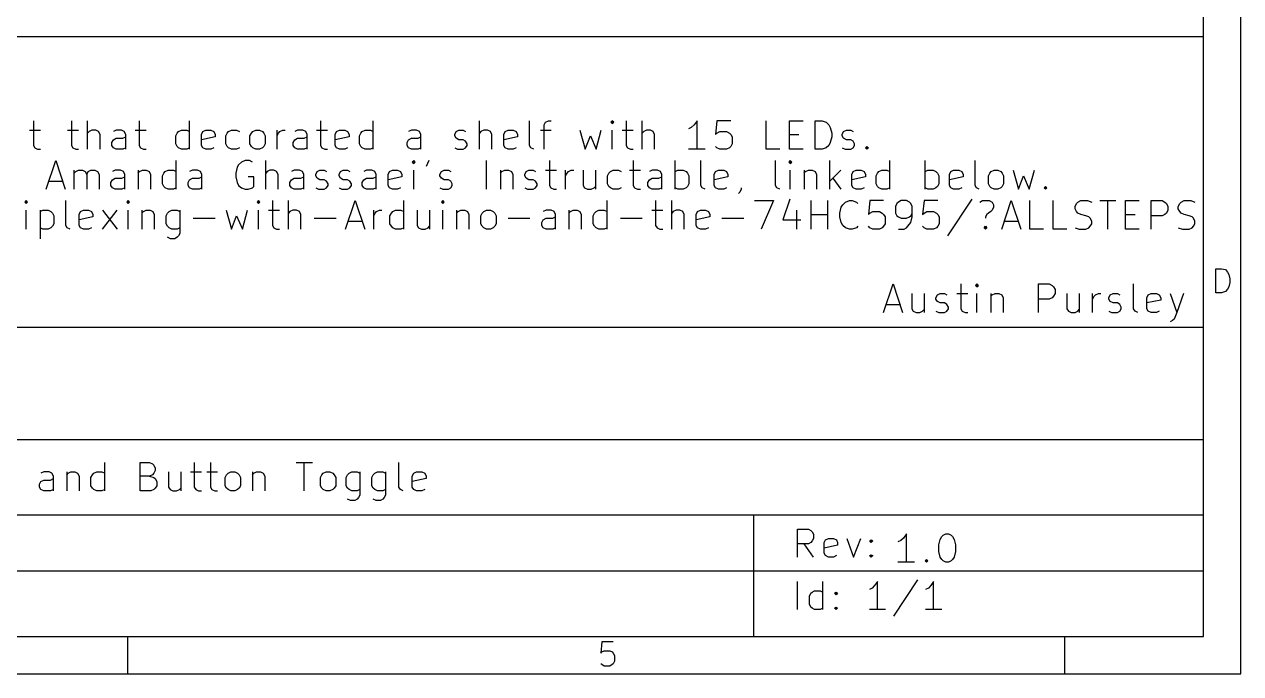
# Model space of a CAD drawing. Extents: x 10 to 269, y -206 to -10.
# Drawn here: x 204.5 to 269.4, y -205.9 to -171.2 of the extents above; entities that cross this region are included whole.
import ezdxf

# ---------------------------------------------------------------- set-up
doc = ezdxf.new("R2010")
doc.units = 0
doc.header["$MEASUREMENT"] = 0

msp = doc.modelspace()

# ---------------------------------------------------------------- linework, layer by layer
at = {"layer": 'Blue 3'}
for p, q in [((204.978, -176.378), (204.978, -177.698)), ((207.01, -176.378), (207.01, -177.698)), ((207.874, -177.902), (207.874, -176.378)), ((210.617, -176.378), (210.617, -177.698)), ((213.309, -177.902), (213.309, -176.378)), ((220.294, -176.378), (220.294, -177.698)), ((223.114, -177.902), (223.114, -176.378)), ((228.778, -177.902), (228.778, -176.378)), ((231.445, -177.698), (231.445, -176.378)), ((232.232, -176.606), (232.308, -176.454)), ((232.308, -176.454), (232.461, -176.378)), ((232.461, -176.378), (232.613, -176.378)), ((235.864, -176.378), (235.788, -176.454)), ((235.788, -176.454), (235.864, -176.53)), ((235.941, -176.454), (235.864, -176.378)), ((235.864, -176.378), (235.864, -176.53)), ((235.864, -176.53), (235.941, -176.454)), ((236.601, -176.378), (236.601, -177.698)), ((237.465, -177.902), (237.465, -176.378)), ((240.386, -176.378), (240.233, -176.606)), ((240.386, -177.902), (240.386, -176.378)), ((241.452, -176.378), (241.376, -177.114)), ((242.189, -176.378), (241.452, -176.378)), ((244.069, -177.902), (244.069, -176.378)), ((245.313, -177.902), (245.313, -176.378)), ((245.313, -176.378), (246.05, -176.378)), ((246.685, -177.902), (246.685, -176.378)), ((246.685, -176.378), (247.066, -176.378)), ((247.066, -176.378), (247.269, -176.454)), ((247.269, -176.454), (247.421, -176.606)), ((204.775, -176.886), (205.359, -176.886)), ((206.807, -176.886), (207.391, -176.886)), ((207.95, -176.962), (207.874, -177.038)), ((208.102, -176.886), (207.95, -176.962)), ((208.305, -176.886), (208.102, -176.886)), ((208.458, -176.962), (208.305, -176.886)), ((208.534, -177.114), (208.458, -176.962)), ((208.534, -177.902), (208.534, -177.114)), ((209.398, -176.886), (209.245, -176.962)), ((209.677, -176.886), (209.398, -176.886)), ((209.829, -176.962), (209.677, -176.886)), ((209.906, -177.114), (209.829, -176.962)), ((209.906, -177.902), (209.906, -177.114)), ((210.414, -176.886), (210.998, -176.886)), ((212.573, -177.19), (212.649, -177.038)), ((212.649, -177.038), (212.725, -176.962)), ((212.725, -176.962), (212.877, -176.886)), ((212.877, -176.886), (213.157, -176.886)), ((213.157, -176.886), (213.309, -176.962)), ((213.944, -177.114), (214.02, -176.962)), ((213.944, -177.698), (213.944, -177.114)), ((214.02, -176.962), (214.173, -176.886)), ((214.173, -176.886), (214.452, -176.886)), ((214.452, -176.886), (214.605, -176.962)), ((214.605, -176.962), (214.681, -177.114)), ((214.681, -177.114), (214.681, -177.241)), ((215.24, -177.19), (215.316, -177.038)), ((215.316, -177.038), (215.392, -176.962)), ((215.392, -176.962), (215.544, -176.886)), ((215.544, -176.886), (215.824, -176.886)), ((215.824, -176.886), (215.976, -176.962)), ((216.535, -177.19), (216.611, -177.038)), ((216.611, -177.038), (216.687, -176.962)), ((216.687, -176.962), (216.84, -176.886)), ((216.84, -176.886), (217.043, -176.886)), ((217.043, -176.886), (217.195, -176.962)), ((217.195, -176.962), (217.272, -177.038)), ((217.272, -177.038), (217.348, -177.19)), ((217.983, -177.902), (217.983, -176.886)), ((217.983, -177.19), (218.059, -177.038)), ((218.059, -177.038), (218.135, -176.962)), ((218.135, -176.962), (218.288, -176.886)), ((218.288, -176.886), (218.415, -176.886)), ((219.075, -176.886), (218.923, -176.962)), ((219.354, -176.886), (219.075, -176.886)), ((219.507, -176.962), (219.354, -176.886)), ((219.583, -177.114), (219.507, -176.962)), ((219.583, -177.902), (219.583, -177.114)), ((220.091, -176.886), (220.675, -176.886)), ((221.082, -177.114), (221.158, -176.962)), ((221.082, -177.698), (221.082, -177.114)), ((221.158, -176.962), (221.31, -176.886)), ((221.31, -176.886), (221.59, -176.886)), ((221.59, -176.886), (221.742, -176.962)), ((221.742, -176.962), (221.818, -177.114)), ((221.818, -177.114), (221.818, -177.241)), ((222.377, -177.19), (222.453, -177.038)), ((222.453, -177.038), (222.529, -176.962)), ((222.529, -176.962), (222.682, -176.886)), ((222.682, -176.886), (222.961, -176.886)), ((222.961, -176.886), (223.114, -176.962)), ((225.146, -176.886), (224.993, -176.962)), ((225.425, -176.886), (225.146, -176.886)), ((225.577, -176.962), (225.425, -176.886)), ((225.654, -177.114), (225.577, -176.962)), ((225.654, -177.902), (225.654, -177.114)), ((227.457, -177.114), (227.533, -176.962)), ((227.457, -177.19), (227.457, -177.114)), ((227.533, -176.962), (227.686, -176.886)), ((227.686, -176.886), (227.914, -176.886)), ((227.914, -176.886), (228.041, -176.962)), ((228.854, -176.962), (228.778, -177.038)), ((229.006, -176.886), (228.854, -176.962)), ((229.21, -176.886), (229.006, -176.886)), ((229.362, -176.962), (229.21, -176.886)), ((229.438, -177.114), (229.362, -176.962)), ((229.438, -177.902), (229.438, -177.114)), ((230.073, -177.114), (230.149, -176.962)), ((230.073, -177.698), (230.073, -177.114)), ((230.149, -176.962), (230.302, -176.886)), ((230.302, -176.886), (230.581, -176.886)), ((230.581, -176.886), (230.734, -176.962)), ((230.734, -176.962), (230.81, -177.114)), ((230.81, -177.114), (230.81, -177.241)), ((232.029, -176.886), (232.613, -176.886)), ((232.232, -177.902), (232.232, -176.606)), ((234.137, -176.886), (234.417, -177.902)), ((235.001, -177.902), (235.28, -176.886)), ((235.864, -177.902), (235.864, -176.886)), ((236.398, -176.886), (236.982, -176.886)), ((237.541, -176.962), (237.465, -177.038)), ((237.693, -176.886), (237.541, -176.962)), ((237.896, -176.886), (237.693, -176.886)), ((238.049, -176.962), (237.896, -176.886)), ((238.125, -177.114), (238.049, -176.962)), ((238.125, -177.902), (238.125, -177.114)), ((240.081, -176.733), (239.928, -176.809)), ((240.233, -176.606), (240.081, -176.733)), ((241.376, -177.114), (241.452, -177.038)), ((241.452, -177.038), (241.605, -176.962)), ((241.605, -176.962), (241.96, -176.962)), ((241.96, -176.962), (242.113, -177.038)), ((242.113, -177.038), (242.189, -177.114)), ((242.189, -177.114), (242.265, -177.241)), ((245.313, -177.114), (245.821, -177.114)), ((247.421, -176.606), (247.498, -176.733)), ((247.498, -176.733), (247.574, -177.038)), ((247.574, -177.038), (247.574, -177.241)), ((248.133, -177.114), (248.209, -176.962)), ((248.133, -177.19), (248.133, -177.114)), ((248.209, -176.962), (248.361, -176.886)), ((248.361, -176.886), (248.59, -176.886)), ((248.59, -176.886), (248.717, -176.962)), ((204.978, -177.698), (205.054, -177.825)), ((207.01, -177.698), (207.086, -177.825)), ((209.169, -177.546), (209.245, -177.394)), ((209.169, -177.698), (209.169, -177.546)), ((209.245, -177.825), (209.169, -177.698)), ((209.245, -177.394), (209.398, -177.317)), ((209.398, -177.317), (209.753, -177.317)), ((209.753, -177.317), (209.906, -177.241)), ((210.617, -177.698), (210.693, -177.825)), ((212.573, -177.622), (212.573, -177.19)), ((212.649, -177.749), (212.573, -177.622)), ((212.725, -177.825), (212.649, -177.749)), ((214.681, -177.241), (213.944, -177.394)), ((214.02, -177.825), (213.944, -177.698)), ((215.24, -177.622), (215.24, -177.19)), ((215.316, -177.749), (215.24, -177.622)), ((215.392, -177.825), (215.316, -177.749)), ((216.535, -177.622), (216.535, -177.19)), ((216.611, -177.749), (216.535, -177.622)), ((216.687, -177.825), (216.611, -177.749)), ((217.272, -177.749), (217.195, -177.825)), ((217.348, -177.622), (217.272, -177.749)), ((217.348, -177.19), (217.348, -177.622)), ((218.846, -177.546), (218.923, -177.394)), ((218.846, -177.698), (218.846, -177.546)), ((218.923, -177.825), (218.846, -177.698)), ((218.923, -177.394), (219.075, -177.317)), ((219.075, -177.317), (219.431, -177.317)), ((219.431, -177.317), (219.583, -177.241)), ((220.294, -177.698), (220.37, -177.825)), ((221.818, -177.241), (221.082, -177.394)), ((221.158, -177.825), (221.082, -177.698)), ((222.377, -177.622), (222.377, -177.19)), ((222.453, -177.749), (222.377, -177.622)), ((222.529, -177.825), (222.453, -177.749)), ((224.917, -177.546), (224.993, -177.394)), ((224.917, -177.698), (224.917, -177.546)), ((224.993, -177.825), (224.917, -177.698)), ((224.993, -177.394), (225.146, -177.317)), ((225.146, -177.317), (225.501, -177.317)), ((225.501, -177.317), (225.654, -177.241)), ((227.533, -177.317), (227.457, -177.19)), ((227.686, -177.394), (227.533, -177.317)), ((227.914, -177.394), (227.686, -177.394)), ((228.041, -177.47), (227.914, -177.394)), ((228.117, -177.622), (228.041, -177.47)), ((228.041, -177.825), (228.117, -177.698)), ((228.117, -177.698), (228.117, -177.622)), ((230.81, -177.241), (230.073, -177.394)), ((230.149, -177.825), (230.073, -177.698)), ((231.521, -177.825), (231.445, -177.698)), ((234.417, -177.902), (234.696, -177.19)), ((234.696, -177.19), (235.001, -177.902)), ((236.601, -177.698), (236.677, -177.825)), ((241.452, -177.825), (241.376, -177.749)), ((242.189, -177.749), (242.113, -177.825)), ((242.265, -177.622), (242.189, -177.749)), ((242.265, -177.241), (242.265, -177.622)), ((247.421, -177.698), (247.269, -177.825)), ((247.498, -177.546), (247.421, -177.698)), ((247.574, -177.241), (247.498, -177.546)), ((248.209, -177.317), (248.133, -177.19)), ((248.361, -177.394), (248.209, -177.317)), ((248.59, -177.394), (248.361, -177.394)), ((248.717, -177.47), (248.59, -177.394)), ((248.793, -177.622), (248.717, -177.47)), ((248.717, -177.825), (248.793, -177.698)), ((248.793, -177.698), (248.793, -177.622)), ((249.377, -177.825), (249.453, -177.749)), ((249.453, -177.749), (249.53, -177.825)), ((249.453, -177.749), (249.453, -177.902)), ((205.054, -177.825), (205.207, -177.902)), ((205.207, -177.902), (205.359, -177.902)), ((207.086, -177.825), (207.239, -177.902)), ((207.239, -177.902), (207.391, -177.902)), ((209.398, -177.902), (209.245, -177.825)), ((209.753, -177.902), (209.398, -177.902)), ((209.906, -177.825), (209.753, -177.902)), ((210.693, -177.825), (210.845, -177.902)), ((210.845, -177.902), (210.998, -177.902)), ((212.877, -177.902), (212.725, -177.825)), ((213.157, -177.902), (212.877, -177.902)), ((213.309, -177.825), (213.157, -177.902)), ((214.173, -177.902), (214.02, -177.825)), ((214.452, -177.902), (214.173, -177.902)), ((214.605, -177.825), (214.452, -177.902)), ((215.544, -177.902), (215.392, -177.825)), ((215.824, -177.902), (215.544, -177.902)), ((215.976, -177.825), (215.824, -177.902)), ((216.84, -177.902), (216.687, -177.825)), ((217.043, -177.902), (216.84, -177.902)), ((217.195, -177.825), (217.043, -177.902)), ((219.075, -177.902), (218.923, -177.825)), ((219.431, -177.902), (219.075, -177.902)), ((219.583, -177.825), (219.431, -177.902)), ((220.37, -177.825), (220.523, -177.902)), ((220.523, -177.902), (220.675, -177.902)), ((221.31, -177.902), (221.158, -177.825)), ((221.59, -177.902), (221.31, -177.902)), ((221.742, -177.825), (221.59, -177.902)), ((222.682, -177.902), (222.529, -177.825)), ((222.961, -177.902), (222.682, -177.902)), ((223.114, -177.825), (222.961, -177.902)), ((225.146, -177.902), (224.993, -177.825)), ((225.501, -177.902), (225.146, -177.902)), ((225.654, -177.825), (225.501, -177.902)), ((227.457, -177.825), (227.609, -177.902)), ((227.609, -177.902), (227.914, -177.902)), ((227.914, -177.902), (228.041, -177.825)), ((230.302, -177.902), (230.149, -177.825)), ((230.581, -177.902), (230.302, -177.902)), ((230.734, -177.825), (230.581, -177.902)), ((231.673, -177.902), (231.521, -177.825)), ((236.677, -177.825), (236.83, -177.902)), ((236.83, -177.902), (236.982, -177.902)), ((240.817, -177.902), (239.928, -177.902)), ((241.605, -177.902), (241.452, -177.825)), ((241.96, -177.902), (241.605, -177.902)), ((242.113, -177.825), (241.96, -177.902)), ((244.805, -177.902), (244.069, -177.902)), ((246.05, -177.902), (245.313, -177.902)), ((247.066, -177.902), (246.685, -177.902)), ((247.269, -177.825), (247.066, -177.902)), ((248.133, -177.825), (248.285, -177.902)), ((248.285, -177.902), (248.59, -177.902)), ((248.59, -177.902), (248.717, -177.825)), ((249.453, -177.902), (249.377, -177.825)), ((249.53, -177.825), (249.453, -177.902)), ((205.664, -180.035), (206.172, -178.511)), ((206.172, -178.511), (206.68, -180.035)), ((207.162, -180.035), (207.162, -179.019)), ((207.162, -179.172), (207.239, -179.095)), ((207.239, -179.095), (207.391, -179.019)), ((207.391, -179.019), (207.594, -179.019)), ((207.594, -179.019), (207.747, -179.095)), ((207.747, -179.095), (207.823, -179.248)), ((207.823, -179.248), (207.899, -179.095)), ((207.899, -179.095), (208.051, -179.019)), ((208.051, -179.019), (208.255, -179.019)), ((208.255, -179.019), (208.407, -179.095)), ((208.407, -179.095), (208.483, -179.248)), ((209.347, -179.019), (209.194, -179.095)), ((209.626, -179.019), (209.347, -179.019)), ((209.779, -179.095), (209.626, -179.019)), ((209.855, -179.248), (209.779, -179.095)), ((210.566, -179.019), (210.566, -180.035)), ((210.566, -179.172), (210.642, -179.095)), ((210.642, -179.095), (210.795, -179.019)), ((210.795, -179.019), (210.998, -179.019)), ((210.998, -179.019), (211.15, -179.095)), ((211.15, -179.095), (211.226, -179.248)), ((211.938, -179.172), (212.014, -179.095)), ((212.014, -179.095), (212.166, -179.019)), ((212.166, -179.019), (212.446, -179.019)), ((212.446, -179.019), (212.598, -179.095)), ((212.598, -180.035), (212.598, -178.511)), ((213.462, -179.019), (213.309, -179.095)), ((213.741, -179.019), (213.462, -179.019)), ((213.893, -179.095), (213.741, -179.019)), ((213.97, -179.248), (213.893, -179.095)), ((215.849, -178.867), (215.773, -179.172)), ((215.925, -178.74), (215.849, -178.867)), ((216.078, -178.587), (215.925, -178.74)), ((216.281, -178.511), (216.078, -178.587)), ((216.51, -178.511), (216.281, -178.511)), ((216.662, -178.587), (216.51, -178.511)), ((217.373, -180.035), (217.373, -178.511)), ((217.449, -179.095), (217.373, -179.172)), ((217.602, -179.019), (217.449, -179.095)), ((217.805, -179.019), (217.602, -179.019)), ((217.957, -179.095), (217.805, -179.019)), ((218.034, -179.248), (217.957, -179.095)), ((218.897, -179.019), (218.745, -179.095)), ((219.177, -179.019), (218.897, -179.019)), ((219.329, -179.095), (219.177, -179.019)), ((219.405, -179.248), (219.329, -179.095)), ((220.04, -179.248), (220.116, -179.095)), ((220.116, -179.095), (220.269, -179.019)), ((220.269, -179.019), (220.497, -179.019)), ((220.497, -179.019), (220.624, -179.095)), ((221.285, -179.248), (221.361, -179.095)), ((221.361, -179.095), (221.513, -179.019)), ((221.513, -179.019), (221.742, -179.019)), ((221.742, -179.019), (221.869, -179.095)), ((222.758, -179.019), (222.606, -179.095)), ((223.037, -179.019), (222.758, -179.019)), ((223.19, -179.095), (223.037, -179.019)), ((223.266, -179.248), (223.19, -179.095)), ((223.901, -179.248), (223.977, -179.095)), ((223.977, -179.095), (224.13, -179.019)), ((224.13, -179.019), (224.409, -179.019)), ((224.409, -179.019), (224.561, -179.095)), ((224.561, -179.095), (224.638, -179.248)), ((225.273, -178.511), (225.196, -178.587)), ((225.196, -178.587), (225.273, -178.664)), ((225.349, -178.587), (225.273, -178.511)), ((225.273, -178.511), (225.273, -178.664)), ((225.273, -178.664), (225.349, -178.587)), ((225.273, -180.035), (225.273, -179.019)), ((226.085, -178.511), (225.933, -178.816)), ((226.67, -179.248), (226.746, -179.095)), ((226.746, -179.095), (226.898, -179.019)), ((226.898, -179.019), (227.127, -179.019)), ((227.127, -179.019), (227.254, -179.095)), ((229.159, -180.035), (229.159, -178.511)), ((229.895, -179.019), (229.895, -180.035)), ((229.895, -179.172), (229.972, -179.095)), ((229.972, -179.095), (230.124, -179.019)), ((230.124, -179.019), (230.327, -179.019)), ((230.327, -179.019), (230.48, -179.095)), ((230.48, -179.095), (230.556, -179.248)), ((231.191, -179.248), (231.267, -179.095)), ((231.267, -179.095), (231.419, -179.019)), ((231.419, -179.019), (231.648, -179.019)), ((231.648, -179.019), (231.775, -179.095)), ((232.308, -179.019), (232.893, -179.019)), ((232.512, -178.511), (232.512, -179.832)), ((233.375, -180.035), (233.375, -179.019)), ((233.451, -179.172), (233.528, -179.095)), ((233.528, -179.095), (233.68, -179.019)), ((233.68, -179.019), (233.807, -179.019)), ((234.315, -179.019), (234.315, -179.832)), ((234.975, -179.019), (234.975, -180.035)), ((235.687, -179.172), (235.763, -179.095)), ((235.763, -179.095), (235.915, -179.019)), ((235.915, -179.019), (236.195, -179.019)), ((236.195, -179.019), (236.347, -179.095)), ((236.779, -179.019), (237.363, -179.019)), ((236.982, -178.511), (236.982, -179.832)), ((237.998, -179.019), (237.846, -179.095)), ((238.277, -179.019), (237.998, -179.019)), ((238.43, -179.095), (238.277, -179.019)), ((238.506, -179.248), (238.43, -179.095)), ((239.217, -180.035), (239.217, -178.511)), ((239.217, -179.095), (239.37, -179.019)), ((239.37, -179.019), (239.649, -179.019)), ((239.649, -179.019), (239.801, -179.095)), ((239.801, -179.095), (239.878, -179.172)), ((240.589, -179.832), (240.589, -178.511)), ((241.3, -179.248), (241.376, -179.095)), ((241.376, -179.095), (241.529, -179.019)), ((241.529, -179.019), (241.808, -179.019)), ((241.808, -179.019), (241.96, -179.095)), ((241.96, -179.095), (242.037, -179.248)), ((244.577, -179.832), (244.577, -178.511)), ((245.364, -178.511), (245.288, -178.587)), ((245.288, -178.587), (245.364, -178.664)), ((245.44, -178.587), (245.364, -178.511)), ((245.364, -178.511), (245.364, -178.664)), ((245.364, -178.664), (245.44, -178.587)), ((245.364, -180.035), (245.364, -179.019)), ((246.101, -179.019), (246.101, -180.035)), ((246.101, -179.172), (246.177, -179.095)), ((246.177, -179.095), (246.329, -179.019)), ((246.329, -179.019), (246.532, -179.019)), ((246.532, -179.019), (246.685, -179.095)), ((246.685, -179.095), (246.761, -179.248)), ((247.472, -180.035), (247.472, -178.511)), ((248.056, -179.019), (247.472, -179.603)), ((248.641, -179.248), (248.717, -179.095)), ((248.717, -179.095), (248.869, -179.019)), ((248.869, -179.019), (249.149, -179.019)), ((249.149, -179.019), (249.301, -179.095)), ((249.301, -179.095), (249.377, -179.248)), ((250.012, -179.172), (250.088, -179.095)), ((250.088, -179.095), (250.241, -179.019)), ((250.241, -179.019), (250.52, -179.019)), ((250.52, -179.019), (250.673, -179.095)), ((250.673, -180.035), (250.673, -178.511)), ((252.552, -180.035), (252.552, -178.511)), ((252.552, -179.095), (252.705, -179.019)), ((252.705, -179.019), (252.984, -179.019)), ((252.984, -179.019), (253.136, -179.095)), ((253.136, -179.095), (253.213, -179.172)), ((253.848, -179.248), (253.924, -179.095)), ((253.924, -179.095), (254.076, -179.019)), ((254.076, -179.019), (254.356, -179.019)), ((254.356, -179.019), (254.508, -179.095)), ((254.508, -179.095), (254.584, -179.248)), ((255.219, -179.832), (255.219, -178.511)), ((256.007, -179.172), (256.083, -179.095)), ((256.083, -179.095), (256.235, -179.019)), ((256.235, -179.019), (256.438, -179.019)), ((256.438, -179.019), (256.591, -179.095)), ((256.591, -179.095), (256.667, -179.172)), ((257.251, -179.019), (257.531, -180.035)), ((258.115, -180.035), (258.394, -179.019)), ((205.791, -179.603), (206.527, -179.603)), ((207.823, -179.248), (207.823, -180.035)), ((208.483, -179.248), (208.483, -180.035)), ((209.118, -179.68), (209.194, -179.527)), ((209.118, -179.832), (209.118, -179.68)), ((209.194, -179.527), (209.347, -179.451)), ((209.347, -179.451), (209.702, -179.451)), ((209.702, -179.451), (209.855, -179.375)), ((209.855, -180.035), (209.855, -179.248)), ((211.226, -179.248), (211.226, -180.035)), ((211.861, -179.324), (211.938, -179.172)), ((211.861, -179.756), (211.861, -179.324)), ((211.938, -179.883), (211.861, -179.756)), ((213.233, -179.68), (213.309, -179.527)), ((213.233, -179.832), (213.233, -179.68)), ((213.309, -179.527), (213.462, -179.451)), ((213.462, -179.451), (213.817, -179.451)), ((213.817, -179.451), (213.97, -179.375)), ((213.97, -180.035), (213.97, -179.248)), ((215.773, -179.172), (215.773, -179.375)), ((215.773, -179.375), (215.849, -179.68)), ((215.849, -179.68), (215.925, -179.832)), ((216.738, -179.375), (216.433, -179.375)), ((216.738, -179.883), (216.738, -179.375)), ((218.034, -180.035), (218.034, -179.248)), ((218.669, -179.68), (218.745, -179.527)), ((218.669, -179.832), (218.669, -179.68)), ((218.745, -179.527), (218.897, -179.451)), ((218.897, -179.451), (219.253, -179.451)), ((219.253, -179.451), (219.405, -179.375)), ((219.405, -180.035), (219.405, -179.248)), ((220.04, -179.324), (220.04, -179.248)), ((220.116, -179.451), (220.04, -179.324)), ((220.269, -179.527), (220.116, -179.451)), ((220.497, -179.527), (220.269, -179.527)), ((220.624, -179.603), (220.497, -179.527)), ((220.701, -179.756), (220.624, -179.603)), ((220.701, -179.832), (220.701, -179.756)), ((221.285, -179.324), (221.285, -179.248)), ((221.361, -179.451), (221.285, -179.324)), ((221.513, -179.527), (221.361, -179.451)), ((221.742, -179.527), (221.513, -179.527)), ((221.869, -179.603), (221.742, -179.527)), ((221.945, -179.756), (221.869, -179.603)), ((221.945, -179.832), (221.945, -179.756)), ((222.529, -179.68), (222.606, -179.527)), ((222.529, -179.832), (222.529, -179.68)), ((222.606, -179.527), (222.758, -179.451)), ((222.758, -179.451), (223.114, -179.451)), ((223.114, -179.451), (223.266, -179.375)), ((223.266, -180.035), (223.266, -179.248)), ((223.901, -179.832), (223.901, -179.248)), ((224.638, -179.375), (223.901, -179.527)), ((224.638, -179.248), (224.638, -179.375)), ((226.67, -179.324), (226.67, -179.248)), ((226.746, -179.451), (226.67, -179.324)), ((226.898, -179.527), (226.746, -179.451)), ((227.127, -179.527), (226.898, -179.527)), ((227.254, -179.603), (227.127, -179.527)), ((227.33, -179.756), (227.254, -179.603)), ((227.33, -179.832), (227.33, -179.756)), ((230.556, -179.248), (230.556, -180.035)), ((231.191, -179.324), (231.191, -179.248)), ((231.267, -179.451), (231.191, -179.324)), ((231.419, -179.527), (231.267, -179.451)), ((231.648, -179.527), (231.419, -179.527)), ((231.775, -179.603), (231.648, -179.527)), ((231.851, -179.756), (231.775, -179.603)), ((231.851, -179.832), (231.851, -179.756)), ((233.375, -179.324), (233.451, -179.172)), ((235.61, -179.324), (235.687, -179.172)), ((235.61, -179.756), (235.61, -179.324)), ((235.687, -179.883), (235.61, -179.756)), ((237.769, -179.68), (237.846, -179.527)), ((237.769, -179.832), (237.769, -179.68)), ((237.846, -179.527), (237.998, -179.451)), ((237.998, -179.451), (238.354, -179.451)), ((238.354, -179.451), (238.506, -179.375)), ((238.506, -180.035), (238.506, -179.248)), ((239.878, -179.172), (239.954, -179.324)), ((239.954, -179.756), (239.878, -179.883)), ((239.954, -179.324), (239.954, -179.756)), ((241.3, -179.832), (241.3, -179.248)), ((242.037, -179.375), (241.3, -179.527)), ((242.037, -179.248), (242.037, -179.375)), ((246.761, -179.248), (246.761, -180.035)), ((247.625, -179.451), (248.056, -180.035)), ((248.641, -179.832), (248.641, -179.248)), ((249.377, -179.375), (248.641, -179.527)), ((249.377, -179.248), (249.377, -179.375)), ((249.936, -179.324), (250.012, -179.172)), ((249.936, -179.756), (249.936, -179.324)), ((250.012, -179.883), (249.936, -179.756)), ((253.213, -179.172), (253.289, -179.324)), ((253.289, -179.756), (253.213, -179.883)), ((253.289, -179.324), (253.289, -179.756)), ((253.848, -179.832), (253.848, -179.248)), ((254.584, -179.375), (253.848, -179.527)), ((254.584, -179.248), (254.584, -179.375)), ((255.93, -179.324), (256.007, -179.172)), ((255.93, -179.756), (255.93, -179.324)), ((256.007, -179.883), (255.93, -179.756)), ((256.667, -179.172), (256.743, -179.324)), ((256.743, -179.756), (256.667, -179.883)), ((256.743, -179.324), (256.743, -179.756)), ((257.531, -180.035), (257.81, -179.324)), ((257.81, -179.324), (258.115, -180.035)), ((209.194, -179.959), (209.118, -179.832)), ((209.347, -180.035), (209.194, -179.959)), ((209.702, -180.035), (209.347, -180.035)), ((209.855, -179.959), (209.702, -180.035)), ((212.014, -179.959), (211.938, -179.883)), ((212.166, -180.035), (212.014, -179.959)), ((212.446, -180.035), (212.166, -180.035)), ((212.598, -179.959), (212.446, -180.035)), ((213.309, -179.959), (213.233, -179.832)), ((213.462, -180.035), (213.309, -179.959)), ((213.817, -180.035), (213.462, -180.035)), ((213.97, -179.959), (213.817, -180.035)), ((215.925, -179.832), (216.078, -179.959)), ((216.078, -179.959), (216.281, -180.035)), ((216.281, -180.035), (216.433, -180.035)), ((216.433, -180.035), (216.662, -179.959)), ((216.662, -179.959), (216.738, -179.883)), ((218.745, -179.959), (218.669, -179.832)), ((218.897, -180.035), (218.745, -179.959)), ((219.253, -180.035), (218.897, -180.035)), ((219.405, -179.959), (219.253, -180.035)), ((220.04, -179.959), (220.193, -180.035)), ((220.193, -180.035), (220.497, -180.035)), ((220.497, -180.035), (220.624, -179.959)), ((220.624, -179.959), (220.701, -179.832)), ((221.285, -179.959), (221.437, -180.035)), ((221.437, -180.035), (221.742, -180.035)), ((221.742, -180.035), (221.869, -179.959)), ((221.869, -179.959), (221.945, -179.832)), ((222.606, -179.959), (222.529, -179.832)), ((222.758, -180.035), (222.606, -179.959)), ((223.114, -180.035), (222.758, -180.035)), ((223.266, -179.959), (223.114, -180.035)), ((223.977, -179.959), (223.901, -179.832)), ((224.13, -180.035), (223.977, -179.959)), ((224.409, -180.035), (224.13, -180.035)), ((224.561, -179.959), (224.409, -180.035)), ((226.67, -179.959), (226.822, -180.035)), ((226.822, -180.035), (227.127, -180.035)), ((227.127, -180.035), (227.254, -179.959)), ((227.254, -179.959), (227.33, -179.832)), ((231.191, -179.959), (231.343, -180.035)), ((231.343, -180.035), (231.648, -180.035)), ((231.648, -180.035), (231.775, -179.959)), ((231.775, -179.959), (231.851, -179.832)), ((232.512, -179.832), (232.588, -179.959)), ((232.588, -179.959), (232.74, -180.035)), ((232.74, -180.035), (232.893, -180.035)), ((234.315, -179.832), (234.391, -179.959)), ((234.391, -179.959), (234.544, -180.035)), ((234.544, -180.035), (234.747, -180.035)), ((234.747, -180.035), (234.899, -179.959)), ((234.899, -179.959), (234.975, -179.883)), ((235.763, -179.959), (235.687, -179.883)), ((235.915, -180.035), (235.763, -179.959)), ((236.195, -180.035), (235.915, -180.035)), ((236.347, -179.959), (236.195, -180.035)), ((236.982, -179.832), (237.058, -179.959)), ((237.058, -179.959), (237.211, -180.035)), ((237.211, -180.035), (237.363, -180.035)), ((237.846, -179.959), (237.769, -179.832)), ((237.998, -180.035), (237.846, -179.959)), ((238.354, -180.035), (237.998, -180.035)), ((238.506, -179.959), (238.354, -180.035)), ((239.37, -180.035), (239.217, -179.959)), ((239.649, -180.035), (239.37, -180.035)), ((239.801, -179.959), (239.649, -180.035)), ((239.878, -179.883), (239.801, -179.959)), ((240.665, -179.959), (240.589, -179.832)), ((240.817, -180.035), (240.665, -179.959)), ((241.376, -179.959), (241.3, -179.832)), ((241.529, -180.035), (241.376, -179.959)), ((241.808, -180.035), (241.529, -180.035)), ((241.96, -179.959), (241.808, -180.035)), ((242.672, -180.188), (242.595, -180.264)), ((242.748, -180.035), (242.672, -180.188)), ((242.748, -179.959), (242.748, -180.035)), ((244.653, -179.959), (244.577, -179.832)), ((244.805, -180.035), (244.653, -179.959)), ((248.717, -179.959), (248.641, -179.832)), ((248.869, -180.035), (248.717, -179.959)), ((249.149, -180.035), (248.869, -180.035)), ((249.301, -179.959), (249.149, -180.035)), ((250.088, -179.959), (250.012, -179.883)), ((250.241, -180.035), (250.088, -179.959)), ((250.52, -180.035), (250.241, -180.035)), ((250.673, -179.959), (250.52, -180.035)), ((252.705, -180.035), (252.552, -179.959)), ((252.984, -180.035), (252.705, -180.035)), ((253.136, -179.959), (252.984, -180.035)), ((253.213, -179.883), (253.136, -179.959)), ((253.924, -179.959), (253.848, -179.832)), ((254.076, -180.035), (253.924, -179.959)), ((254.356, -180.035), (254.076, -180.035)), ((254.508, -179.959), (254.356, -180.035)), ((255.295, -179.959), (255.219, -179.832)), ((255.448, -180.035), (255.295, -179.959)), ((256.083, -179.959), (256.007, -179.883)), ((256.235, -180.035), (256.083, -179.959)), ((256.438, -180.035), (256.235, -180.035)), ((256.591, -179.959), (256.438, -180.035)), ((256.667, -179.883), (256.591, -179.959)), ((258.902, -179.959), (258.978, -179.883)), ((258.978, -180.035), (258.902, -179.959)), ((258.978, -179.883), (259.055, -179.959)), ((258.978, -179.883), (258.978, -180.035)), ((259.055, -179.959), (258.978, -180.035)), ((204.597, -180.645), (204.521, -180.721)), ((204.521, -180.721), (204.597, -180.797)), ((204.673, -180.721), (204.597, -180.645)), ((204.597, -180.645), (204.597, -180.797)), ((204.597, -180.797), (204.673, -180.721)), ((206.705, -181.966), (206.705, -180.645)), ((210.033, -180.645), (209.956, -180.721)), ((209.956, -180.721), (210.033, -180.797)), ((210.109, -180.721), (210.033, -180.645)), ((210.033, -180.645), (210.033, -180.797)), ((210.033, -180.797), (210.109, -180.721)), ((216.992, -180.645), (216.916, -180.721)), ((216.916, -180.721), (216.992, -180.797)), ((217.068, -180.721), (216.992, -180.645)), ((216.992, -180.645), (216.992, -180.797)), ((216.992, -180.797), (217.068, -180.721)), ((217.729, -180.645), (217.729, -181.966)), ((218.592, -182.169), (218.592, -180.645)), ((221.64, -182.169), (222.148, -180.645)), ((222.148, -180.645), (222.656, -182.169)), ((224.739, -182.169), (224.739, -180.645)), ((226.822, -180.645), (226.746, -180.721)), ((226.746, -180.721), (226.822, -180.797)), ((226.898, -180.721), (226.822, -180.645)), ((226.822, -180.645), (226.822, -180.797)), ((226.822, -180.797), (226.898, -180.721)), ((235.585, -182.169), (235.585, -180.645)), ((238.176, -180.645), (238.176, -181.966)), ((239.039, -182.169), (239.039, -180.645)), ((243.459, -180.645), (244.475, -180.645)), ((244.475, -180.645), (243.815, -182.169)), ((245.339, -180.569), (244.958, -181.661)), ((246.482, -182.169), (246.482, -180.645)), ((247.371, -182.169), (247.371, -180.645)), ((248.006, -181.305), (248.082, -181)), ((248.082, -181), (248.158, -180.873)), ((248.158, -180.873), (248.31, -180.721)), ((248.31, -180.721), (248.514, -180.645)), ((248.514, -180.645), (248.666, -180.645)), ((248.666, -180.645), (248.895, -180.721)), ((248.895, -180.721), (248.971, -180.797)), ((249.606, -180.645), (249.53, -181.381)), ((250.342, -180.645), (249.606, -180.645)), ((251.054, -180.797), (250.977, -180.95)), ((250.977, -180.95), (250.977, -181.305)), ((251.13, -180.721), (251.054, -180.797)), ((251.282, -180.645), (251.13, -180.721)), ((251.562, -180.645), (251.282, -180.645)), ((251.714, -180.721), (251.562, -180.645)), ((251.79, -180.797), (251.714, -180.721)), ((251.866, -180.95), (251.79, -180.797)), ((251.866, -181.508), (251.866, -180.95)), ((252.501, -180.645), (252.425, -181.381)), ((253.238, -180.645), (252.501, -180.645)), ((255.041, -180.569), (253.746, -182.524)), ((255.473, -180.721), (255.626, -180.645)), ((255.626, -180.645), (255.981, -180.645)), ((255.981, -180.645), (256.134, -180.721)), ((256.134, -180.721), (256.21, -180.873)), ((256.21, -181), (256.134, -181.153)), ((256.21, -180.873), (256.21, -181)), ((256.642, -182.169), (257.15, -180.645)), ((257.15, -180.645), (257.658, -182.169)), ((258.14, -182.169), (258.14, -180.645)), ((259.385, -182.169), (259.385, -180.645)), ((260.553, -180.95), (260.629, -180.797)), ((260.553, -181.077), (260.553, -180.95)), ((260.629, -180.797), (260.706, -180.721)), ((260.706, -180.721), (260.858, -180.645)), ((260.858, -180.645), (261.214, -180.645)), ((261.214, -180.645), (261.442, -180.721)), ((261.874, -180.645), (262.738, -180.645)), ((262.306, -182.169), (262.306, -180.645)), ((263.246, -182.169), (263.246, -180.645)), ((263.246, -180.645), (263.982, -180.645)), ((264.617, -182.169), (264.617, -180.645)), ((264.617, -180.645), (265.201, -180.645)), ((265.201, -180.645), (265.354, -180.721)), ((265.354, -180.721), (265.43, -180.797)), ((265.43, -180.797), (265.506, -180.95)), ((265.506, -180.95), (265.506, -181.153)), ((266.065, -180.95), (266.141, -180.797)), ((266.065, -181.077), (266.065, -180.95)), ((266.141, -180.797), (266.217, -180.721)), ((266.217, -180.721), (266.37, -180.645)), ((266.37, -180.645), (266.725, -180.645)), ((266.725, -180.645), (266.954, -180.721)), ((204.597, -182.169), (204.597, -181.153)), ((205.334, -181.153), (205.334, -182.677)), ((205.334, -181.229), (205.486, -181.153)), ((205.486, -181.153), (205.765, -181.153)), ((205.765, -181.153), (205.918, -181.229)), ((205.918, -181.229), (205.994, -181.305)), ((205.994, -181.305), (206.07, -181.458)), ((206.07, -181.458), (206.07, -181.889)), ((207.416, -181.381), (207.493, -181.229)), ((207.416, -181.966), (207.416, -181.381)), ((208.153, -181.508), (207.416, -181.661)), ((207.493, -181.229), (207.645, -181.153)), ((207.645, -181.153), (207.924, -181.153)), ((207.924, -181.153), (208.077, -181.229)), ((208.077, -181.229), (208.153, -181.381)), ((208.153, -181.381), (208.153, -181.508)), ((208.661, -182.169), (209.448, -181.153)), ((208.661, -181.153), (209.448, -182.169)), ((210.033, -182.169), (210.033, -181.153)), ((210.769, -181.153), (210.769, -182.169)), ((210.769, -181.305), (210.845, -181.229)), ((210.845, -181.229), (210.998, -181.153)), ((210.998, -181.153), (211.201, -181.153)), ((211.201, -181.153), (211.353, -181.229)), ((211.353, -181.229), (211.43, -181.381)), ((211.43, -181.381), (211.43, -182.169)), ((212.065, -181.458), (212.141, -181.305)), ((212.065, -181.889), (212.065, -181.458)), ((212.141, -181.305), (212.217, -181.229)), ((212.217, -181.229), (212.369, -181.153)), ((212.369, -181.153), (212.649, -181.153)), ((212.649, -181.153), (212.801, -181.229)), ((212.801, -181.153), (212.801, -182.397)), ((213.512, -181.585), (214.681, -181.585)), ((215.265, -181.153), (215.544, -182.169)), ((215.544, -182.169), (215.824, -181.458)), ((215.824, -181.458), (216.129, -182.169)), ((216.129, -182.169), (216.408, -181.153)), ((216.992, -182.169), (216.992, -181.153)), ((217.526, -181.153), (218.11, -181.153)), ((218.669, -181.229), (218.592, -181.305)), ((218.821, -181.153), (218.669, -181.229)), ((219.024, -181.153), (218.821, -181.153)), ((219.177, -181.229), (219.024, -181.153)), ((219.253, -181.381), (219.177, -181.229)), ((219.253, -182.169), (219.253, -181.381)), ((219.964, -181.585), (221.132, -181.585)), ((223.139, -182.169), (223.139, -181.153)), ((223.139, -181.458), (223.215, -181.305)), ((223.215, -181.305), (223.291, -181.229)), ((223.291, -181.229), (223.444, -181.153)), ((223.444, -181.153), (223.571, -181.153)), ((224.003, -181.458), (224.079, -181.305)), ((224.003, -181.889), (224.003, -181.458)), ((224.079, -181.305), (224.155, -181.229)), ((224.155, -181.229), (224.307, -181.153)), ((224.307, -181.153), (224.587, -181.153)), ((224.587, -181.153), (224.739, -181.229)), ((225.45, -181.153), (225.45, -181.966)), ((226.111, -181.153), (226.111, -182.169)), ((226.822, -182.169), (226.822, -181.153)), ((227.559, -181.153), (227.559, -182.169)), ((227.559, -181.305), (227.635, -181.229)), ((227.635, -181.229), (227.787, -181.153)), ((227.787, -181.153), (227.99, -181.153)), ((227.99, -181.153), (228.143, -181.229)), ((228.143, -181.229), (228.219, -181.381)), ((228.219, -181.381), (228.219, -182.169)), ((228.854, -181.458), (228.93, -181.305)), ((228.854, -181.889), (228.854, -181.458)), ((228.93, -181.305), (229.006, -181.229)), ((229.006, -181.229), (229.159, -181.153)), ((229.159, -181.153), (229.362, -181.153)), ((229.362, -181.153), (229.514, -181.229)), ((229.514, -181.229), (229.591, -181.305)), ((229.591, -181.305), (229.667, -181.458)), ((229.667, -181.458), (229.667, -181.889)), ((230.302, -181.585), (231.47, -181.585)), ((232.105, -181.813), (232.181, -181.661)), ((232.334, -181.153), (232.181, -181.229)), ((232.181, -181.661), (232.334, -181.585)), ((232.613, -181.153), (232.334, -181.153)), ((232.334, -181.585), (232.689, -181.585)), ((232.766, -181.229), (232.613, -181.153)), ((232.689, -181.585), (232.842, -181.508)), ((232.842, -181.381), (232.766, -181.229)), ((232.842, -182.169), (232.842, -181.381)), ((233.553, -181.153), (233.553, -182.169)), ((233.553, -181.305), (233.629, -181.229)), ((233.629, -181.229), (233.782, -181.153)), ((233.782, -181.153), (233.985, -181.153)), ((233.985, -181.153), (234.137, -181.229)), ((234.137, -181.229), (234.213, -181.381)), ((234.213, -181.381), (234.213, -182.169)), ((234.848, -181.458), (234.925, -181.305)), ((234.848, -181.889), (234.848, -181.458)), ((234.925, -181.305), (235.001, -181.229)), ((235.001, -181.229), (235.153, -181.153)), ((235.153, -181.153), (235.433, -181.153)), ((235.433, -181.153), (235.585, -181.229)), ((236.296, -181.585), (237.465, -181.585)), ((237.973, -181.153), (238.557, -181.153)), ((239.116, -181.229), (239.039, -181.305)), ((239.268, -181.153), (239.116, -181.229)), ((239.471, -181.153), (239.268, -181.153)), ((239.624, -181.229), (239.471, -181.153)), ((239.7, -181.381), (239.624, -181.229)), ((239.7, -182.169), (239.7, -181.381)), ((240.335, -181.381), (240.411, -181.229)), ((240.335, -181.966), (240.335, -181.381)), ((241.071, -181.508), (240.335, -181.661)), ((240.411, -181.229), (240.563, -181.153)), ((240.563, -181.153), (240.843, -181.153)), ((240.843, -181.153), (240.995, -181.229)), ((240.995, -181.229), (241.071, -181.381)), ((241.071, -181.381), (241.071, -181.508)), ((241.706, -181.585), (242.875, -181.585)), ((244.958, -181.661), (245.923, -181.661)), ((245.694, -181.153), (245.694, -182.169)), ((246.482, -181.381), (247.371, -181.381)), ((248.006, -181.508), (248.006, -181.305)), ((248.082, -181.813), (248.006, -181.508)), ((249.53, -181.381), (249.606, -181.305)), ((249.606, -181.305), (249.758, -181.229)), ((249.758, -181.229), (250.114, -181.229)), ((250.114, -181.229), (250.266, -181.305)), ((250.266, -181.305), (250.342, -181.381)), ((250.342, -181.381), (250.419, -181.508)), ((250.419, -181.508), (250.419, -181.889)), ((250.977, -181.305), (251.054, -181.458)), ((251.054, -181.458), (251.13, -181.508)), ((251.13, -181.508), (251.282, -181.585)), ((251.282, -181.585), (251.562, -181.585)), ((251.562, -181.585), (251.714, -181.508)), ((251.714, -181.508), (251.79, -181.458)), ((251.79, -181.458), (251.866, -181.305)), ((251.79, -181.813), (251.866, -181.508)), ((252.425, -181.381), (252.501, -181.305)), ((252.501, -181.305), (252.654, -181.229)), ((252.654, -181.229), (253.009, -181.229)), ((253.009, -181.229), (253.162, -181.305)), ((253.162, -181.305), (253.238, -181.381)), ((253.238, -181.381), (253.314, -181.508)), ((253.314, -181.508), (253.314, -181.889)), ((255.854, -181.381), (255.778, -181.508)), ((255.778, -181.508), (255.778, -181.585)), ((255.93, -181.305), (255.854, -181.381)), ((256.057, -181.229), (255.93, -181.305)), ((256.134, -181.153), (256.057, -181.229)), ((260.629, -181.229), (260.553, -181.077)), ((260.706, -181.305), (260.629, -181.229)), ((260.858, -181.381), (260.706, -181.305)), ((261.137, -181.458), (260.858, -181.381)), ((261.29, -181.508), (261.137, -181.458)), ((261.366, -181.585), (261.29, -181.508)), ((261.442, -181.737), (261.366, -181.585)), ((263.246, -181.381), (263.754, -181.381)), ((265.201, -181.458), (264.617, -181.458)), ((265.354, -181.381), (265.201, -181.458)), ((265.43, -181.305), (265.354, -181.381)), ((265.506, -181.153), (265.43, -181.305)), ((266.141, -181.229), (266.065, -181.077)), ((266.217, -181.305), (266.141, -181.229)), ((266.37, -181.381), (266.217, -181.305)), ((266.649, -181.458), (266.37, -181.381)), ((266.802, -181.508), (266.649, -181.458)), ((266.878, -181.585), (266.802, -181.508)), ((266.954, -181.737), (266.878, -181.585)), ((205.486, -182.169), (205.334, -182.093)), ((205.765, -182.169), (205.486, -182.169)), ((205.918, -182.093), (205.765, -182.169)), ((205.994, -182.016), (205.918, -182.093)), ((206.07, -181.889), (205.994, -182.016)), ((206.781, -182.093), (206.705, -181.966)), ((206.934, -182.169), (206.781, -182.093)), ((207.493, -182.093), (207.416, -181.966)), ((207.645, -182.169), (207.493, -182.093)), ((207.924, -182.169), (207.645, -182.169)), ((208.077, -182.093), (207.924, -182.169)), ((212.141, -182.016), (212.065, -181.889)), ((212.217, -182.093), (212.141, -182.016)), ((212.369, -182.169), (212.217, -182.093)), ((212.649, -182.169), (212.369, -182.169)), ((212.801, -182.093), (212.649, -182.169)), ((217.729, -181.966), (217.805, -182.093)), ((217.805, -182.093), (217.957, -182.169)), ((217.957, -182.169), (218.11, -182.169)), ((221.767, -181.737), (222.504, -181.737)), ((224.079, -182.016), (224.003, -181.889)), ((224.155, -182.093), (224.079, -182.016)), ((224.307, -182.169), (224.155, -182.093)), ((224.587, -182.169), (224.307, -182.169)), ((224.739, -182.093), (224.587, -182.169)), ((225.45, -181.966), (225.527, -182.093)), ((225.527, -182.093), (225.679, -182.169)), ((225.679, -182.169), (225.882, -182.169)), ((225.882, -182.169), (226.035, -182.093)), ((226.035, -182.093), (226.111, -182.016)), ((228.93, -182.016), (228.854, -181.889)), ((229.006, -182.093), (228.93, -182.016)), ((229.159, -182.169), (229.006, -182.093)), ((229.362, -182.169), (229.159, -182.169)), ((229.514, -182.093), (229.362, -182.169)), ((229.591, -182.016), (229.514, -182.093)), ((229.667, -181.889), (229.591, -182.016)), ((232.105, -181.966), (232.105, -181.813)), ((232.181, -182.093), (232.105, -181.966)), ((232.334, -182.169), (232.181, -182.093)), ((232.689, -182.169), (232.334, -182.169)), ((232.842, -182.093), (232.689, -182.169)), ((234.925, -182.016), (234.848, -181.889)), ((235.001, -182.093), (234.925, -182.016)), ((235.153, -182.169), (235.001, -182.093)), ((235.433, -182.169), (235.153, -182.169)), ((235.585, -182.093), (235.433, -182.169)), ((238.176, -181.966), (238.252, -182.093)), ((238.252, -182.093), (238.404, -182.169)), ((238.404, -182.169), (238.557, -182.169)), ((240.411, -182.093), (240.335, -181.966)), ((240.563, -182.169), (240.411, -182.093)), ((240.843, -182.169), (240.563, -182.169)), ((240.995, -182.093), (240.843, -182.169)), ((248.158, -181.966), (248.082, -181.813)), ((248.31, -182.093), (248.158, -181.966)), ((248.514, -182.169), (248.31, -182.093)), ((248.666, -182.169), (248.514, -182.169)), ((248.895, -182.093), (248.666, -182.169)), ((248.971, -182.016), (248.895, -182.093)), ((249.606, -182.093), (249.53, -182.016)), ((249.758, -182.169), (249.606, -182.093)), ((250.114, -182.169), (249.758, -182.169)), ((250.266, -182.093), (250.114, -182.169)), ((250.342, -182.016), (250.266, -182.093)), ((250.419, -181.889), (250.342, -182.016)), ((251.13, -182.169), (251.435, -182.169)), ((251.435, -182.169), (251.562, -182.093)), ((251.562, -182.093), (251.638, -182.016)), ((251.638, -182.016), (251.79, -181.813)), ((252.501, -182.093), (252.425, -182.016)), ((252.654, -182.169), (252.501, -182.093)), ((253.009, -182.169), (252.654, -182.169)), ((253.162, -182.093), (253.009, -182.169)), ((253.238, -182.016), (253.162, -182.093)), ((253.314, -181.889), (253.238, -182.016)), ((255.702, -182.093), (255.778, -182.016)), ((255.778, -182.169), (255.702, -182.093)), ((255.778, -182.016), (255.854, -182.093)), ((255.778, -182.016), (255.778, -182.169)), ((255.854, -182.093), (255.778, -182.169)), ((256.769, -181.737), (257.505, -181.737)), ((258.877, -182.169), (258.14, -182.169)), ((260.121, -182.169), (259.385, -182.169)), ((260.553, -182.093), (260.782, -182.169)), ((260.782, -182.169), (261.137, -182.169)), ((261.137, -182.169), (261.29, -182.093)), ((261.29, -182.093), (261.366, -182.016)), ((261.366, -182.016), (261.442, -181.889)), ((261.442, -181.889), (261.442, -181.737)), ((263.982, -182.169), (263.246, -182.169)), ((266.065, -182.093), (266.294, -182.169)), ((266.294, -182.169), (266.649, -182.169)), ((266.649, -182.169), (266.802, -182.093)), ((266.802, -182.093), (266.878, -182.016)), ((266.878, -182.016), (266.954, -181.889)), ((266.954, -181.889), (266.954, -181.737)), ((212.293, -182.677), (212.141, -182.601)), ((212.522, -182.677), (212.293, -182.677)), ((212.649, -182.601), (212.522, -182.677)), ((212.725, -182.524), (212.649, -182.601)), ((212.801, -182.397), (212.725, -182.524)), ((250.342, -186.614), (250.85, -185.09)), ((250.85, -185.09), (251.358, -186.614)), ((251.841, -185.598), (251.841, -186.411)), ((252.501, -185.598), (252.501, -186.614)), ((253.213, -185.674), (253.365, -185.598)), ((253.365, -185.598), (253.594, -185.598)), ((253.594, -185.598), (253.721, -185.674)), ((254.254, -185.598), (254.838, -185.598)), ((254.457, -185.09), (254.457, -186.411)), ((255.321, -185.09), (255.245, -185.166)), ((255.245, -185.166), (255.321, -185.242)), ((255.397, -185.166), (255.321, -185.09)), ((255.321, -185.09), (255.321, -185.242)), ((255.321, -185.242), (255.397, -185.166)), ((255.321, -186.614), (255.321, -185.598)), ((256.057, -185.598), (256.057, -186.614)), ((256.134, -185.674), (256.286, -185.598)), ((256.286, -185.598), (256.489, -185.598)), ((256.489, -185.598), (256.642, -185.674)), ((258.597, -186.614), (258.597, -185.09)), ((258.597, -185.09), (259.182, -185.09)), ((259.182, -185.09), (259.334, -185.166)), ((259.334, -185.166), (259.41, -185.242)), ((259.41, -185.242), (259.486, -185.395)), ((259.486, -185.598), (259.41, -185.75)), ((259.486, -185.395), (259.486, -185.598)), ((260.121, -185.598), (260.121, -186.411)), ((260.782, -185.598), (260.782, -186.614)), ((261.493, -186.614), (261.493, -185.598)), ((261.645, -185.674), (261.798, -185.598)), ((261.798, -185.598), (261.925, -185.598)), ((262.433, -185.674), (262.585, -185.598)), ((262.585, -185.598), (262.814, -185.598)), ((262.814, -185.598), (262.941, -185.674)), ((263.677, -186.411), (263.677, -185.09)), ((264.465, -185.674), (264.617, -185.598)), ((264.617, -185.598), (264.897, -185.598)), ((264.897, -185.598), (265.049, -185.674)), ((265.633, -185.598), (265.989, -186.614)), ((266.344, -185.598), (265.989, -186.614)), ((250.469, -186.182), (251.206, -186.182)), ((253.136, -185.826), (253.213, -185.674)), ((253.136, -185.903), (253.136, -185.826)), ((253.213, -186.03), (253.136, -185.903)), ((253.365, -186.106), (253.213, -186.03)), ((253.594, -186.106), (253.365, -186.106)), ((253.721, -186.182), (253.594, -186.106)), ((253.797, -186.334), (253.721, -186.182)), ((256.057, -185.75), (256.134, -185.674)), ((256.642, -185.674), (256.718, -185.826)), ((256.718, -185.826), (256.718, -186.614)), ((259.182, -185.903), (258.597, -185.903)), ((259.334, -185.826), (259.182, -185.903)), ((259.41, -185.75), (259.334, -185.826)), ((261.493, -185.903), (261.569, -185.75)), ((261.569, -185.75), (261.645, -185.674)), ((262.357, -185.826), (262.433, -185.674)), ((262.357, -185.903), (262.357, -185.826)), ((262.433, -186.03), (262.357, -185.903)), ((262.585, -186.106), (262.433, -186.03)), ((262.814, -186.106), (262.585, -186.106)), ((262.941, -186.182), (262.814, -186.106)), ((263.017, -186.334), (262.941, -186.182)), ((264.389, -185.826), (264.465, -185.674)), ((264.389, -186.411), (264.389, -185.826)), ((265.125, -185.953), (264.389, -186.106)), ((265.049, -185.674), (265.125, -185.826)), ((265.125, -185.826), (265.125, -185.953)), ((251.841, -186.411), (251.917, -186.538)), ((251.917, -186.538), (252.07, -186.614)), ((252.07, -186.614), (252.273, -186.614)), ((252.273, -186.614), (252.425, -186.538)), ((252.425, -186.538), (252.501, -186.461)), ((253.136, -186.538), (253.289, -186.614)), ((253.289, -186.614), (253.594, -186.614)), ((253.594, -186.614), (253.721, -186.538)), ((253.721, -186.538), (253.797, -186.411)), ((253.797, -186.411), (253.797, -186.334)), ((254.457, -186.411), (254.533, -186.538)), ((254.533, -186.538), (254.686, -186.614)), ((254.686, -186.614), (254.838, -186.614)), ((260.121, -186.411), (260.198, -186.538)), ((260.198, -186.538), (260.35, -186.614)), ((260.35, -186.614), (260.553, -186.614)), ((260.553, -186.614), (260.706, -186.538)), ((260.706, -186.538), (260.782, -186.461)), ((262.357, -186.538), (262.509, -186.614)), ((262.509, -186.614), (262.814, -186.614)), ((262.814, -186.614), (262.941, -186.538)), ((262.941, -186.538), (263.017, -186.411)), ((263.017, -186.411), (263.017, -186.334)), ((263.754, -186.538), (263.677, -186.411)), ((263.906, -186.614), (263.754, -186.538)), ((264.465, -186.538), (264.389, -186.411)), ((264.617, -186.614), (264.465, -186.538)), ((264.897, -186.614), (264.617, -186.614)), ((265.049, -186.538), (264.897, -186.614)), ((265.989, -186.614), (265.836, -186.969)), ((265.76, -187.046), (265.633, -187.122)), ((265.836, -186.969), (265.76, -187.046)), ((208.788, -196.139), (208.788, -194.615)), ((210.668, -196.139), (210.668, -194.615)), ((210.668, -194.615), (211.176, -194.615)), ((211.176, -194.615), (211.328, -194.691)), ((213.563, -194.615), (213.563, -195.936)), ((214.427, -194.615), (214.427, -195.936)), ((218.999, -194.615), (219.862, -194.615)), ((219.431, -196.139), (219.431, -194.615)), ((224.485, -195.936), (224.485, -194.615)), ((205.537, -195.123), (205.384, -195.199)), ((205.816, -195.123), (205.537, -195.123)), ((205.969, -195.199), (205.816, -195.123)), ((206.045, -195.351), (205.969, -195.199)), ((206.756, -195.123), (206.756, -196.139)), ((206.756, -195.275), (206.832, -195.199)), ((206.832, -195.199), (206.985, -195.123)), ((206.985, -195.123), (207.188, -195.123)), ((207.188, -195.123), (207.34, -195.199)), ((207.34, -195.199), (207.416, -195.351)), ((208.051, -195.428), (208.128, -195.275)), ((208.128, -195.275), (208.204, -195.199)), ((208.204, -195.199), (208.356, -195.123)), ((208.356, -195.123), (208.636, -195.123)), ((208.636, -195.123), (208.788, -195.199)), ((211.328, -195.275), (211.176, -195.351)), ((211.328, -194.691), (211.404, -194.767)), ((211.404, -195.199), (211.328, -195.275)), ((211.404, -194.767), (211.48, -194.92)), ((211.48, -195.047), (211.404, -195.199)), ((211.48, -194.92), (211.48, -195.047)), ((212.192, -195.123), (212.192, -195.936)), ((212.852, -195.123), (212.852, -196.139)), ((213.36, -195.123), (213.944, -195.123)), ((214.224, -195.123), (214.808, -195.123)), ((215.214, -195.428), (215.29, -195.275)), ((215.29, -195.275), (215.367, -195.199)), ((215.367, -195.199), (215.519, -195.123)), ((215.519, -195.123), (215.722, -195.123)), ((215.722, -195.123), (215.875, -195.199)), ((215.875, -195.199), (215.951, -195.275)), ((215.951, -195.275), (216.027, -195.428)), ((216.662, -195.123), (216.662, -196.139)), ((216.662, -195.275), (216.738, -195.199)), ((216.738, -195.199), (216.891, -195.123)), ((216.891, -195.123), (217.094, -195.123)), ((217.094, -195.123), (217.246, -195.199)), ((217.246, -195.199), (217.322, -195.351)), ((220.294, -195.428), (220.37, -195.275)), ((220.37, -195.275), (220.447, -195.199)), ((220.447, -195.199), (220.599, -195.123)), ((220.599, -195.123), (220.802, -195.123)), ((220.802, -195.123), (220.955, -195.199)), ((220.955, -195.199), (221.031, -195.275)), ((221.031, -195.275), (221.107, -195.428)), ((221.666, -195.428), (221.742, -195.275)), ((221.742, -195.275), (221.818, -195.199)), ((221.818, -195.199), (221.971, -195.123)), ((221.971, -195.123), (222.25, -195.123)), ((222.25, -195.123), (222.402, -195.199)), ((222.402, -195.123), (222.402, -196.367)), ((223.037, -195.428), (223.114, -195.275)), ((223.114, -195.275), (223.19, -195.199)), ((223.19, -195.199), (223.342, -195.123)), ((223.342, -195.123), (223.622, -195.123)), ((223.622, -195.123), (223.774, -195.199)), ((223.774, -195.123), (223.774, -196.367)), ((225.196, -195.351), (225.273, -195.199)), ((225.273, -195.199), (225.425, -195.123)), ((225.425, -195.123), (225.704, -195.123)), ((225.704, -195.123), (225.857, -195.199)), ((225.857, -195.199), (225.933, -195.351)), ((205.308, -195.783), (205.384, -195.631)), ((205.308, -195.936), (205.308, -195.783)), ((205.384, -196.063), (205.308, -195.936)), ((205.384, -195.631), (205.537, -195.555)), ((205.537, -195.555), (205.892, -195.555)), ((205.892, -195.555), (206.045, -195.478)), ((206.045, -196.139), (206.045, -195.351)), ((207.416, -195.351), (207.416, -196.139)), ((208.051, -195.859), (208.051, -195.428)), ((208.128, -195.986), (208.051, -195.859)), ((208.204, -196.063), (208.128, -195.986)), ((211.176, -195.351), (210.668, -195.351)), ((211.176, -195.351), (211.404, -195.428)), ((211.404, -195.428), (211.48, -195.478)), ((211.48, -195.986), (211.404, -196.063)), ((211.48, -195.478), (211.557, -195.631)), ((211.557, -195.859), (211.48, -195.986)), ((211.557, -195.631), (211.557, -195.859)), ((212.192, -195.936), (212.268, -196.063)), ((212.776, -196.063), (212.852, -195.986)), ((213.563, -195.936), (213.639, -196.063)), ((214.427, -195.936), (214.503, -196.063)), ((215.214, -195.859), (215.214, -195.428)), ((215.29, -195.986), (215.214, -195.859)), ((215.367, -196.063), (215.29, -195.986)), ((215.951, -195.986), (215.875, -196.063)), ((216.027, -195.859), (215.951, -195.986)), ((216.027, -195.428), (216.027, -195.859)), ((217.322, -195.351), (217.322, -196.139)), ((220.294, -195.859), (220.294, -195.428)), ((220.37, -195.986), (220.294, -195.859)), ((220.447, -196.063), (220.37, -195.986)), ((221.031, -195.986), (220.955, -196.063)), ((221.107, -195.859), (221.031, -195.986)), ((221.107, -195.428), (221.107, -195.859)), ((221.666, -195.859), (221.666, -195.428)), ((221.742, -195.986), (221.666, -195.859)), ((221.818, -196.063), (221.742, -195.986)), ((223.037, -195.859), (223.037, -195.428)), ((223.114, -195.986), (223.037, -195.859)), ((223.19, -196.063), (223.114, -195.986)), ((224.561, -196.063), (224.485, -195.936)), ((225.196, -195.936), (225.196, -195.351)), ((225.933, -195.478), (225.196, -195.631)), ((225.273, -196.063), (225.196, -195.936)), ((225.933, -195.351), (225.933, -195.478)), ((205.537, -196.139), (205.384, -196.063)), ((205.892, -196.139), (205.537, -196.139)), ((206.045, -196.063), (205.892, -196.139)), ((208.356, -196.139), (208.204, -196.063)), ((208.636, -196.139), (208.356, -196.139)), ((208.788, -196.063), (208.636, -196.139)), ((211.252, -196.139), (210.668, -196.139)), ((211.404, -196.063), (211.252, -196.139)), ((212.268, -196.063), (212.42, -196.139)), ((212.42, -196.139), (212.623, -196.139)), ((212.623, -196.139), (212.776, -196.063)), ((213.639, -196.063), (213.792, -196.139)), ((213.792, -196.139), (213.944, -196.139)), ((214.503, -196.063), (214.655, -196.139)), ((214.655, -196.139), (214.808, -196.139)), ((215.519, -196.139), (215.367, -196.063)), ((215.722, -196.139), (215.519, -196.139)), ((215.875, -196.063), (215.722, -196.139)), ((220.599, -196.139), (220.447, -196.063)), ((220.802, -196.139), (220.599, -196.139)), ((220.955, -196.063), (220.802, -196.139)), ((221.894, -196.647), (221.742, -196.571)), ((221.971, -196.139), (221.818, -196.063)), ((222.25, -196.139), (221.971, -196.139)), ((222.25, -196.571), (222.123, -196.647)), ((222.402, -196.063), (222.25, -196.139)), ((222.326, -196.494), (222.25, -196.571)), ((222.402, -196.367), (222.326, -196.494)), ((223.266, -196.647), (223.114, -196.571)), ((223.342, -196.139), (223.19, -196.063)), ((223.622, -196.139), (223.342, -196.139)), ((223.622, -196.571), (223.495, -196.647)), ((223.774, -196.063), (223.622, -196.139)), ((223.698, -196.494), (223.622, -196.571)), ((223.774, -196.367), (223.698, -196.494)), ((224.714, -196.139), (224.561, -196.063)), ((225.425, -196.139), (225.273, -196.063)), ((225.704, -196.139), (225.425, -196.139)), ((225.857, -196.063), (225.704, -196.139)), ((222.123, -196.647), (221.894, -196.647)), ((223.495, -196.647), (223.266, -196.647)), ((251.562, -198.425), (251.409, -198.653)), ((251.562, -199.949), (251.562, -198.425)), ((253.365, -198.73), (253.441, -198.577)), ((253.441, -198.577), (253.517, -198.501)), ((253.517, -198.501), (253.67, -198.425)), ((253.67, -198.425), (253.797, -198.425)), ((253.797, -198.425), (253.949, -198.501)), ((253.949, -198.501), (254.025, -198.577)), ((254.025, -198.577), (254.102, -198.73)), ((251.257, -198.78), (251.104, -198.857)), ((251.409, -198.653), (251.257, -198.78)), ((253.289, -199.009), (253.365, -198.73)), ((253.289, -199.365), (253.289, -199.009)), ((254.102, -198.73), (254.178, -199.009)), ((254.178, -199.009), (254.178, -199.365)), ((252.552, -199.873), (252.628, -199.796)), ((252.628, -199.949), (252.552, -199.873)), ((252.628, -199.796), (252.705, -199.873)), ((252.628, -199.796), (252.628, -199.949)), ((252.705, -199.873), (252.628, -199.949)), ((253.365, -199.669), (253.289, -199.365)), ((253.441, -199.796), (253.365, -199.669)), ((253.517, -199.873), (253.441, -199.796)), ((253.67, -199.949), (253.517, -199.873)), ((253.949, -199.873), (253.797, -199.949)), ((254.025, -199.796), (253.949, -199.873)), ((254.102, -199.669), (254.025, -199.796)), ((254.178, -199.365), (254.102, -199.669)), ((251.993, -199.949), (251.104, -199.949)), ((253.797, -199.949), (253.67, -199.949))]:
    msp.add_line(p, q, dxfattribs=at)
at = {"layer": 'Red 2'}
for p, q in [((269.392, -205.892), (269.392, -10.0076)), ((267.411, -203.911), (267.411, -11.9888)), ((267.411, -171.907), (159.41, -171.907)), ((267.411, -203.911), (267.411, -171.907)), ((268.072, -185.572), (268.072, -184.277)), ((268.072, -184.277), (268.376, -184.277)), ((268.376, -184.277), (268.58, -184.328)), ((268.58, -184.328), (268.681, -184.455)), ((268.681, -184.455), (268.757, -184.582)), ((268.757, -184.582), (268.808, -184.81)), ((268.808, -184.81), (268.808, -185.014)), ((268.376, -185.572), (268.072, -185.572)), ((268.58, -185.496), (268.376, -185.572)), ((268.681, -185.369), (268.58, -185.496)), ((268.757, -185.242), (268.681, -185.369)), ((268.808, -185.014), (268.757, -185.242)), ((159.41, -187.401), (267.411, -187.401)), ((159.41, -193.396), (267.411, -193.396)), ((159.41, -197.409), (267.411, -197.409)), ((243.408, -197.409), (243.408, -203.911)), ((245.745, -199.669), (245.745, -198.171)), ((245.745, -198.171), (246.329, -198.171)), ((246.329, -198.171), (246.456, -198.247)), ((246.456, -198.247), (246.532, -198.323)), ((246.532, -198.323), (246.609, -198.45)), ((246.609, -198.45), (246.609, -198.679)), ((246.329, -198.958), (245.745, -198.958)), ((246.609, -199.669), (246.101, -198.958)), ((246.456, -198.882), (246.329, -198.958)), ((246.532, -198.806), (246.456, -198.882)), ((246.609, -198.679), (246.532, -198.806)), ((247.167, -198.882), (247.244, -198.755)), ((247.167, -199.466), (247.167, -198.882)), ((247.879, -199.034), (247.167, -199.187)), ((247.244, -198.755), (247.396, -198.679)), ((247.396, -198.679), (247.675, -198.679)), ((247.675, -198.679), (247.828, -198.755)), ((247.828, -198.755), (247.879, -198.882)), ((247.879, -198.882), (247.879, -199.034)), ((248.387, -198.679), (248.742, -199.669)), ((248.742, -199.669), (249.123, -198.679)), ((249.606, -198.806), (249.682, -198.755)), ((249.682, -198.882), (249.606, -198.806)), ((249.682, -198.755), (249.758, -198.806)), ((249.682, -198.755), (249.682, -198.882)), ((249.758, -198.806), (249.682, -198.882)), ((247.244, -199.593), (247.167, -199.466)), ((247.396, -199.669), (247.244, -199.593)), ((247.675, -199.669), (247.396, -199.669)), ((247.828, -199.593), (247.675, -199.669)), ((249.606, -199.593), (249.682, -199.542)), ((249.682, -199.669), (249.606, -199.593)), ((249.682, -199.542), (249.758, -199.593)), ((249.682, -199.542), (249.682, -199.669)), ((249.758, -199.593), (249.682, -199.669)), ((159.41, -200.406), (267.411, -200.406)), ((245.745, -202.463), (245.745, -200.965)), ((247.091, -202.463), (247.091, -200.965)), ((250.012, -200.965), (249.86, -201.193)), ((250.012, -202.463), (250.012, -200.965)), ((252.146, -200.889), (250.876, -202.819)), ((253.009, -200.965), (252.857, -201.193)), ((253.009, -202.463), (253.009, -200.965)), ((246.38, -201.752), (246.456, -201.6)), ((246.38, -202.184), (246.38, -201.752)), ((246.456, -201.6), (246.532, -201.549)), ((246.532, -201.549), (246.659, -201.473)), ((246.659, -201.473), (246.964, -201.473)), ((246.964, -201.473), (247.091, -201.549)), ((247.726, -201.6), (247.802, -201.549)), ((247.802, -201.676), (247.726, -201.6)), ((247.802, -201.549), (247.879, -201.6)), ((247.802, -201.549), (247.802, -201.676)), ((247.879, -201.6), (247.802, -201.676)), ((249.733, -201.32), (249.58, -201.397)), ((249.86, -201.193), (249.733, -201.32)), ((252.73, -201.32), (252.578, -201.397)), ((252.857, -201.193), (252.73, -201.32)), ((246.456, -202.336), (246.38, -202.184)), ((246.532, -202.387), (246.456, -202.336)), ((246.659, -202.463), (246.532, -202.387)), ((246.964, -202.463), (246.659, -202.463)), ((247.091, -202.387), (246.964, -202.463)), ((247.726, -202.387), (247.802, -202.336)), ((247.802, -202.463), (247.726, -202.387)), ((247.802, -202.336), (247.879, -202.387)), ((247.802, -202.336), (247.802, -202.463)), ((247.879, -202.387), (247.802, -202.463)), ((250.444, -202.463), (249.58, -202.463)), ((253.441, -202.463), (252.578, -202.463)), ((11.9888, -203.911), (267.411, -203.911)), ((159.41, -203.911), (267.411, -203.911)), ((210.007, -203.911), (210.007, -205.892)), ((235.306, -204.191), (235.255, -204.8)), ((235.915, -204.191), (235.306, -204.191)), ((259.994, -203.911), (259.994, -205.892)), ((235.255, -204.8), (235.306, -204.724)), ((235.306, -204.724), (235.433, -204.673)), ((235.433, -204.673), (235.737, -204.673)), ((235.737, -204.673), (235.864, -204.724)), ((235.864, -204.724), (235.915, -204.8)), ((235.915, -204.8), (235.991, -204.927)), ((235.991, -204.927), (235.991, -205.232)), ((235.306, -205.41), (235.255, -205.359)), ((235.433, -205.486), (235.306, -205.41)), ((235.737, -205.486), (235.433, -205.486)), ((235.864, -205.41), (235.737, -205.486)), ((235.915, -205.359), (235.864, -205.41)), ((235.991, -205.232), (235.915, -205.359)), ((10.0076, -205.892), (269.392, -205.892))]:
    msp.add_line(p, q, dxfattribs=at)

doc.saveas('drawing.dxf')
